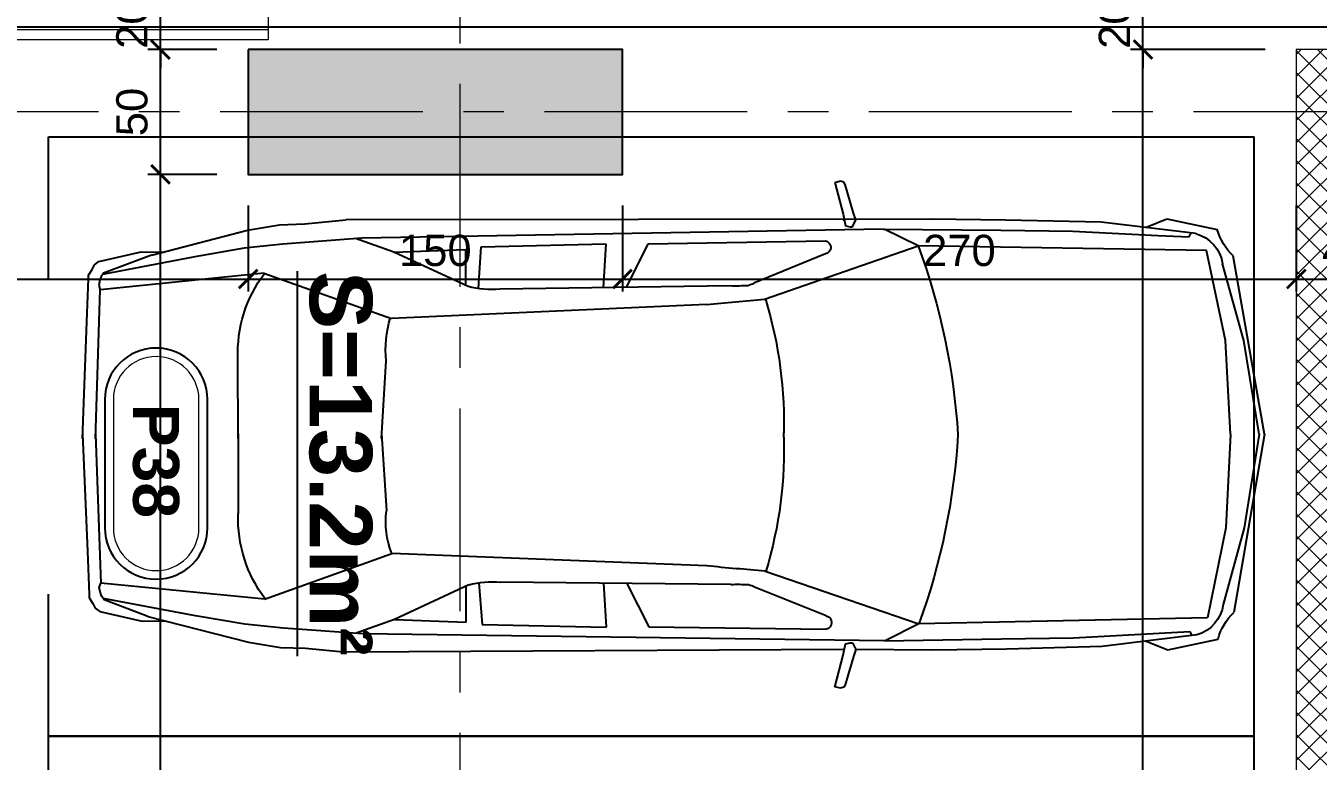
# Model space of a CAD drawing. Header units: centimetres. Extents: x 60496 to 66049, y -55119 to -48212.
# Drawn here: x 64484 to 65002, y -52342 to -52048 of the extents above; entities that cross this region are included whole.
import ezdxf
from ezdxf.enums import TextEntityAlignment as Align

# ---------------------------------------------------------------- set-up
doc = ezdxf.new("R2010")
doc.units = ezdxf.units.CM
doc.header["$LTSCALE"] = 50
doc.header["$MEASUREMENT"] = 0
doc.linetypes.add('AXES', pattern=[2, 1.25, -0.25, 0.25, -0.25])
doc.linetypes.add('CONTINU', pattern=[0])
doc.layers.get('0').update_dxf_attribs({"color": 8})
for name, color, linetype in [('AXES', 10, 'AXES'), ('BETON COUPE', 3, 'CONTINU'), ('BETON TRAME', 252, 'Continuous'), ('BORD', 5, 'Continuous'), ('COTE 50ème', 1, 'Continuous'), ('FINI', 251, 'Continuous'), ('PILIER', 7, 'Continuous'), ('TEXTE', 7, 'Continuous')]:
    doc.layers.add(name, color=color, linetype=linetype)
for name, color, linetype, lineweight in [('BETON HACHURE', 253, 'Continuous', 13), ('EXISTANT COUPE', 251, 'Continuous', 40), ('JOINT JEKTO', 150, 'AXES', 35), ('MACONNERIE COUPE', 7, 'Continuous', 30)]:
    doc.layers.add(name, color=color, linetype=linetype, lineweight=lineweight)
doc.layers.add('New_2D Drafting - General_Pen_No__4', color=252, linetype='Continuous', lineweight=13, true_color=0x696969)
doc.styles.add('BRMNAMES', font='swisseb.ttf', dxfattribs={"height": 20})
doc.styles.add('RS_TEXT_1.50', font='arial.ttf', dxfattribs={"height": 12.5})
doc.styles.add('RS_TXT_50', font='arial.ttf', dxfattribs={"height": 12.5})
doc.linetypes.add('Zigzag', pattern='A,0.0001,[3,PROEJKTI IDEOR - KEMA INVEST1.Shx,S=0.111993,R=0,X=0,Y=-0.035278],-0.2,[131,ltypeshp.shx,S=0.2,R=0,X=-0.2,Y=0],-0.4,[131,ltypeshp.shx,S=0.2,R=180,X=0.2,Y=0],-0.2', length=0.8001)
doc.dimstyles.new('RS_50CM_LINEAIRE', dxfattribs={"dimscale": 5, "dimtxt": 12.5, "dimasz": 1.5, "dimexe": 1, "dimexo": 2.5, "dimgap": 1, "dimtad": 1, "dimdec": 1, "dimrnd": 0.5, "dimdsep": 46, "dimtxsty": 'RS_TXT_50', "dimblk1": 'ARCHTICK', "dimblk2": 'ARCHTICK', "dimsah": 1, "dimcen": 2.5, "dimdle": 1, "dimclrt": 4, "dimadec": 0, "dimazin": 2, "dimtfac": 1, "dimtdec": 1, "dimtix": 1, "dimtmove": 2, "dimatfit": 3, "dimfxl": 1, "dimtolj": 1, "dimtzin": 0, "dimarcsym": 0})

# ---------------------------------------------------------------- blocks, each defined once
blk = doc.blocks.new('A$Ce9568e5d')
at = {"layer": 'AXES', "lineweight": 5, "ltscale": 1.3}
for p, q in [((2040, -4150), (2040, -1058.41)), ((3195, -1220), (-1985, -1220))]:
    blk.add_line(p, q, dxfattribs=at)
blk = doc.blocks.new('_ArchTick')
at = {"color": 0, "linetype": 'ByBlock', "const_width": 0.15}
blk.add_lwpolyline([(-0.5, -0.5), (0.5, 0.5)], dxfattribs=at)
blk = doc.blocks.new('*D1327')
at = {"layer": 'COTE 50ème', "color": 0, "lineweight": -2, "ltscale": 0.5, "transparency": 16777216}
for p, q in [((64537.82, -52802.36), (64537.82, -52102.36)), ((64560.45, -52107.36), (64532.82, -52107.36)), ((64560.45, -52797.36), (64532.82, -52797.36))]:
    blk.add_line(p, q, dxfattribs=at)
at = {"layer": 'Defpoints', "color": 0, "ltscale": 0.5, "transparency": 16777216}
for p in [(64537.82, -52107.36), (64572.95, -52107.36), (64572.95, -52797.36)]:
    blk.add_point(p, dxfattribs=at)
at = {"layer": 'COTE 50ème', "color": 0, "lineweight": -2, "ltscale": 0.5, "transparency": 16777216, "xscale": 7.5, "yscale": 7.5, "zscale": 7.5}
for p, rotation in [((64537.82, -52107.36), 90), ((64537.82, -52797.36), 270)]:
    blk.add_blockref('_ArchTick', p, dxfattribs=dict(at, rotation=rotation))
at = {"layer": 'COTE 50ème', "color": 4, "ltscale": 0.5, "transparency": 16777216, "insert": (64526.44, -52452.36), "char_height": 12.5, "attachment_point": 5, "rotation": 90, "style": 'RS_TXT_50'}
blk.add_mtext('\\A1;690', dxfattribs=at)
blk = doc.blocks.new('*D1328')
at = {"layer": 'COTE 50ème', "color": 0, "lineweight": -2, "ltscale": 0.5, "transparency": 16777216}
for p, q in [((64537.82, -52112.36), (64537.82, -52052.36)), ((64560.45, -52057.36), (64532.82, -52057.36)), ((64560.45, -52107.36), (64532.82, -52107.36))]:
    blk.add_line(p, q, dxfattribs=at)
at = {"layer": 'Defpoints', "color": 0, "ltscale": 0.5, "transparency": 16777216}
for p in [(64537.82, -52057.36), (64572.95, -52057.36), (64572.95, -52107.36)]:
    blk.add_point(p, dxfattribs=at)
at = {"layer": 'COTE 50ème', "color": 0, "lineweight": -2, "ltscale": 0.5, "transparency": 16777216, "xscale": 7.5, "yscale": 7.5, "zscale": 7.5}
for p, rotation in [((64537.82, -52057.36), 90), ((64537.82, -52107.36), 270)]:
    blk.add_blockref('_ArchTick', p, dxfattribs=dict(at, rotation=rotation))
at = {"layer": 'COTE 50ème', "color": 4, "ltscale": 0.5, "transparency": 16777216, "insert": (64526.44, -52082.36), "char_height": 12.5, "attachment_point": 5, "rotation": 90, "style": 'RS_TXT_50'}
blk.add_mtext('\\A1;50', dxfattribs=at)
blk = doc.blocks.new('*D1329')
at = {"layer": 'COTE 50ème', "color": 0, "lineweight": -2, "ltscale": 0.5, "transparency": 16777216}
for p, q in [((64537.82, -52037.36), (64537.82, -52029.86)), ((64560.45, -52037.36), (64532.82, -52037.36)), ((64537.82, -52057.36), (64537.82, -52037.36)), ((64560.45, -52057.36), (64532.82, -52057.36)), ((64537.82, -52057.36), (64537.82, -52064.86))]:
    blk.add_line(p, q, dxfattribs=at)
at = {"layer": 'Defpoints', "color": 0, "ltscale": 0.5, "transparency": 16777216}
for p in [(64537.82, -52037.36), (64572.95, -52037.36), (64572.95, -52057.36)]:
    blk.add_point(p, dxfattribs=at)
at = {"layer": 'COTE 50ème', "color": 0, "lineweight": -2, "ltscale": 0.5, "transparency": 16777216, "xscale": 7.5, "yscale": 7.5, "zscale": 7.5}
for p, rotation in [((64537.82, -52037.36), 270), ((64537.82, -52057.36), 90)]:
    blk.add_blockref('_ArchTick', p, dxfattribs=dict(at, rotation=rotation))
at = {"layer": 'COTE 50ème', "color": 4, "ltscale": 0.5, "transparency": 16777216, "insert": (64526.44, -52047.36), "char_height": 12.5, "attachment_point": 5, "rotation": 90, "style": 'RS_TXT_50'}
blk.add_mtext('\\A1;20', dxfattribs=at)
blk = doc.blocks.new('*D1343')
at = {"layer": 'COTE 50ème', "color": 0, "lineweight": -2, "ltscale": 0.5, "transparency": 16777216}
for p, q in [((64931.5, -53482.22), (64931.5, -52052.36)), ((64980.45, -52057.36), (64926.5, -52057.36)), ((64980.45, -53477.22), (64926.5, -53477.22))]:
    blk.add_line(p, q, dxfattribs=at)
at = {"layer": 'Defpoints', "color": 0, "ltscale": 0.5, "transparency": 16777216}
for p in [(64931.5, -52057.36), (64992.95, -52057.36), (64992.95, -53477.22)]:
    blk.add_point(p, dxfattribs=at)
at = {"layer": 'COTE 50ème', "color": 0, "lineweight": -2, "ltscale": 0.5, "transparency": 16777216, "xscale": 7.5, "yscale": 7.5, "zscale": 7.5}
for p, rotation in [((64931.5, -52057.36), 90), ((64931.5, -53477.22), 270)]:
    blk.add_blockref('_ArchTick', p, dxfattribs=dict(at, rotation=rotation))
at = {"layer": 'COTE 50ème', "color": 4, "ltscale": 0.5, "transparency": 16777216, "insert": (64920.12, -52767.29), "char_height": 12.5, "attachment_point": 5, "rotation": 90, "style": 'RS_TXT_50'}
blk.add_mtext('\\A1;1420', dxfattribs=at)
blk = doc.blocks.new('*D1344')
at = {"layer": 'COTE 50ème', "color": 0, "lineweight": -2, "ltscale": 0.5, "transparency": 16777216}
for p, q in [((64931.5, -52037.36), (64931.5, -52029.86)), ((64940.45, -52037.36), (64926.5, -52037.36)), ((64931.5, -52057.36), (64931.5, -52037.36)), ((64980.45, -52057.36), (64926.5, -52057.36)), ((64931.5, -52057.36), (64931.5, -52064.86))]:
    blk.add_line(p, q, dxfattribs=at)
at = {"layer": 'Defpoints', "color": 0, "ltscale": 0.5, "transparency": 16777216}
for p in [(64931.5, -52037.36), (64952.95, -52037.36), (64992.95, -52057.36)]:
    blk.add_point(p, dxfattribs=at)
at = {"layer": 'COTE 50ème', "color": 0, "lineweight": -2, "ltscale": 0.5, "transparency": 16777216, "xscale": 7.5, "yscale": 7.5, "zscale": 7.5}
for p, rotation in [((64931.5, -52037.36), 270), ((64931.5, -52057.36), 90)]:
    blk.add_blockref('_ArchTick', p, dxfattribs=dict(at, rotation=rotation))
at = {"layer": 'COTE 50ème', "color": 4, "ltscale": 0.5, "transparency": 16777216, "insert": (64920.12, -52047.36), "char_height": 12.5, "attachment_point": 5, "rotation": 90, "style": 'RS_TXT_50'}
blk.add_mtext('\\A1;20', dxfattribs=at)
blk = doc.blocks.new('*D1171')
at = {"layer": 'COTE 50ème', "color": 0, "lineweight": -2, "ltscale": 0.5, "transparency": 16777216}
for p, q in [((63907.95, -52119.86), (63907.95, -52154.27)), ((64572.95, -52119.86), (64572.95, -52154.27)), ((63902.95, -52149.27), (64577.95, -52149.27))]:
    blk.add_line(p, q, dxfattribs=at)
at = {"layer": 'Defpoints', "color": 0, "ltscale": 0.5, "transparency": 16777216}
for p in [(63907.95, -52107.36), (64572.95, -52107.36), (64572.95, -52149.27)]:
    blk.add_point(p, dxfattribs=at)
at = {"layer": 'COTE 50ème', "color": 0, "lineweight": -2, "ltscale": 0.5, "transparency": 16777216, "xscale": 7.5, "yscale": 7.5, "zscale": 7.5, "rotation": 180}
blk.add_blockref('_ArchTick', (63907.95, -52149.27), dxfattribs=at)
at = {"layer": 'COTE 50ème', "color": 0, "lineweight": -2, "ltscale": 0.5, "transparency": 16777216, "xscale": 7.5, "yscale": 7.5, "zscale": 7.5}
blk.add_blockref('_ArchTick', (64572.95, -52149.27), dxfattribs=at)
at = {"layer": 'COTE 50ème', "color": 4, "ltscale": 0.5, "transparency": 16777216, "insert": (64240.45, -52137.89), "char_height": 12.5, "attachment_point": 5, "style": 'RS_TXT_50'}
blk.add_mtext('\\A1;665', dxfattribs=at)
blk = doc.blocks.new('*D1172')
at = {"layer": 'COTE 50ème', "color": 0, "lineweight": -2, "ltscale": 0.5, "transparency": 16777216}
for p, q in [((64572.95, -52119.86), (64572.95, -52154.27)), ((64722.95, -52119.86), (64722.95, -52154.27)), ((64567.95, -52149.27), (64727.95, -52149.27))]:
    blk.add_line(p, q, dxfattribs=at)
at = {"layer": 'Defpoints', "color": 0, "ltscale": 0.5, "transparency": 16777216}
for p in [(64572.95, -52107.36), (64722.95, -52107.36), (64722.95, -52149.27)]:
    blk.add_point(p, dxfattribs=at)
at = {"layer": 'COTE 50ème', "color": 0, "lineweight": -2, "ltscale": 0.5, "transparency": 16777216, "xscale": 7.5, "yscale": 7.5, "zscale": 7.5, "rotation": 180}
blk.add_blockref('_ArchTick', (64572.95, -52149.27), dxfattribs=at)
at = {"layer": 'COTE 50ème', "color": 0, "lineweight": -2, "ltscale": 0.5, "transparency": 16777216, "xscale": 7.5, "yscale": 7.5, "zscale": 7.5}
blk.add_blockref('_ArchTick', (64722.95, -52149.27), dxfattribs=at)
at = {"layer": 'COTE 50ème', "color": 4, "ltscale": 0.5, "transparency": 16777216, "insert": (64647.95, -52137.89), "char_height": 12.5, "attachment_point": 5, "style": 'RS_TXT_50'}
blk.add_mtext('\\A1;150', dxfattribs=at)
blk = doc.blocks.new('*D1173')
at = {"layer": 'COTE 50ème', "color": 0, "lineweight": -2, "ltscale": 0.5, "transparency": 16777216}
for p, q in [((64722.95, -52119.86), (64722.95, -52154.27)), ((64992.95, -52119.86), (64992.95, -52154.27)), ((64717.95, -52149.27), (64997.95, -52149.27))]:
    blk.add_line(p, q, dxfattribs=at)
at = {"layer": 'Defpoints', "color": 0, "ltscale": 0.5, "transparency": 16777216}
for p in [(64722.95, -52107.36), (64992.95, -52107.36), (64992.95, -52149.27)]:
    blk.add_point(p, dxfattribs=at)
at = {"layer": 'COTE 50ème', "color": 0, "lineweight": -2, "ltscale": 0.5, "transparency": 16777216, "xscale": 7.5, "yscale": 7.5, "zscale": 7.5, "rotation": 180}
blk.add_blockref('_ArchTick', (64722.95, -52149.27), dxfattribs=at)
at = {"layer": 'COTE 50ème', "color": 0, "lineweight": -2, "ltscale": 0.5, "transparency": 16777216, "xscale": 7.5, "yscale": 7.5, "zscale": 7.5}
blk.add_blockref('_ArchTick', (64992.95, -52149.27), dxfattribs=at)
at = {"layer": 'COTE 50ème', "color": 4, "ltscale": 0.5, "transparency": 16777216, "insert": (64857.95, -52137.89), "char_height": 12.5, "attachment_point": 5, "style": 'RS_TXT_50'}
blk.add_mtext('\\A1;270', dxfattribs=at)
blk = doc.blocks.new('*D1174')
at = {"layer": 'COTE 50ème', "color": 0, "lineweight": -2, "ltscale": 0.5, "transparency": 16777216}
for p, q in [((64992.95, -52119.86), (64992.95, -52154.27)), ((65032.95, -52119.86), (65032.95, -52154.27)), ((64987.95, -52149.27), (65037.95, -52149.27))]:
    blk.add_line(p, q, dxfattribs=at)
at = {"layer": 'Defpoints', "color": 0, "ltscale": 0.5, "transparency": 16777216}
for p in [(64992.95, -52107.36), (65032.95, -52107.36), (65032.95, -52149.27)]:
    blk.add_point(p, dxfattribs=at)
at = {"layer": 'COTE 50ème', "color": 0, "lineweight": -2, "ltscale": 0.5, "transparency": 16777216, "xscale": 7.5, "yscale": 7.5, "zscale": 7.5, "rotation": 180}
blk.add_blockref('_ArchTick', (64992.95, -52149.27), dxfattribs=at)
at = {"layer": 'COTE 50ème', "color": 0, "lineweight": -2, "ltscale": 0.5, "transparency": 16777216, "xscale": 7.5, "yscale": 7.5, "zscale": 7.5}
blk.add_blockref('_ArchTick', (65032.95, -52149.27), dxfattribs=at)
at = {"layer": 'COTE 50ème', "color": 4, "ltscale": 0.5, "transparency": 16777216, "insert": (65012.95, -52137.89), "char_height": 12.5, "attachment_point": 5, "style": 'RS_TXT_50'}
blk.add_mtext('\\A1;40', dxfattribs=at)
blk = doc.blocks.new('PILIER')
at = {"color": 252}
blk.add_lwpolyline([(1.563, 1.2), (-1.437, 1.2, 1), (-1.437, -1.2), (1.563, -1.2, 1), (1.563, 1.2, -1)], format="xyb", dxfattribs=at)
at = {"color": 10, "lineweight": 20}
blk.add_lwpolyline([(1.563, 1), (-1.437, 1, 1), (-1.437, -1), (1.563, -1, 1)], format="xyb", close=True, dxfattribs=at)
at = {"color": 7, "style": 'BRMNAMES'}
blk.add_attdef('PILIER_TEXTE', text='', height=1.076, dxfattribs=at).set_placement((0, 0), align=Align.MIDDLE_CENTER)

msp = doc.modelspace()

# ---------------------------------------------------------------- hatches: boundary and pattern name
at = {"layer": 'BETON HACHURE', "transparency": 33554585}
h = msp.add_hatch(dxfattribs=at)
h.set_pattern_fill('ANSI37', color=256, scale=50, angle=270, style=0)
h.set_pattern_definition([(315, (-1160.4855, 19655.393), (4.4194174, 4.4194174), []), (45, (-1160.4855, 19655.393), (-4.4194174, 4.4194174), [])])
h.paths.add_polyline_path([(62772.95, -51847.22), (62797.95, -51847.22), (62797.95, -52172.22), (62772.95, -52172.22)], flags=0)
h.paths.add_polyline_path([(62772.95, -51847.22), (62797.95, -51847.22), (62797.95, -52172.22), (62772.95, -52172.22)], flags=0)
h.paths.add_polyline_path([(64952.95, -51987.36), (64952.95, -52037.36), (65032.95, -52037.36), (65032.95, -51987.36)], flags=0)
h.paths.add_polyline_path([(64572.95, -51987.36), (64572.95, -52037.36), (64652.95, -52037.36), (64652.95, -51987.36)], flags=0)
edge = h.paths.add_edge_path(flags=0)
edge.add_arc((64612.95, -50672.36), 40, 0, 360)
edge = h.paths.add_edge_path(flags=0)
edge.add_arc((64612.95, -49997.36), 40, 0, 360)
edge = h.paths.add_edge_path(flags=0)
edge.add_arc((64612.95, -51272.36), 40, 0, 360)
h.paths.add_polyline_path([(65692.87, -49527.22), (61269.11, -49527.22), (60879.82, -54263.92), (65445.45, -54713.51), (65692.87, -54713.51)])
edge = h.paths.add_edge_path(flags=0)
edge.add_arc((64612.95, -51272.36), 40, 0, 360)
h.paths.add_polyline_path([(63397.95, -49552.22), (63397.95, -49972.36), (63422.95, -49972.36), (63422.95, -49552.22), (64992.96, -49552.22), (64992.95, -51312.36), (65032.95, -51312.36), (65032.95, -49552.22), (65667.87, -49552.22), (65667.87, -53452.22), (65032.95, -53452.22), (65032.95, -52057.36), (64992.95, -52057.36), (64992.95, -53477.22), (65667.87, -53477.22), (65667.87, -54685.93), (65459.18, -54688.51), (64660.45, -54610.07), (64660.45, -54122.36), (64635.45, -54122.36), (64635.45, -54607.62), (63330.45, -54479.46), (63330.45, -54122.36), (63305.45, -54122.36), (63305.45, -54477.01), (62117.95, -54360.39), (62117.95, -54122.36), (62067.95, -54122.36), (62067.95, -54355.48), (60906.75, -54241.45), (61082.14, -52107.36), (61287.95, -52107.36), (61287.95, -52057.36), (61086.25, -52057.36), (61088.1, -52037.36), (61287.95, -52037.36), (61287.95, -51987.36), (61092.01, -51987.36), (61148.71, -51297.36), (61287.95, -51297.36), (61287.95, -51247.36), (61152.82, -51247.36), (61198.03, -50697.36), (61287.95, -50697.36), (61287.95, -50647.36), (61202.13, -50647.36), (61292.14, -49552.22), (62070.45, -49552.22), (62070.45, -49972.36), (62095.45, -49972.36), (62095.45, -49552.22)], flags=16)
h.paths.add_polyline_path([(64572.95, -51232.36), (64572.95, -51312.36), (64652.95, -51312.36), (64652.95, -51232.36)], flags=0)
at = {"layer": 'BETON TRAME', "transparency": 33554559}
h = msp.add_hatch(color=256, dxfattribs=at)
h.dxf.hatch_style = 1
h.paths.add_polyline_path([(63852.95, -52797.36), (63887.95, -52797.36), (63887.95, -53447.36), (63852.95, -53447.36), (63852.95, -53272.36), (63392.95, -53272.36), (63392.95, -53447.36), (63357.95, -53447.36), (63357.95, -52797.36), (63392.95, -52797.36), (63392.95, -53232.36), (63602.95, -53232.36), (63602.95, -52902.36), (63642.95, -52902.36), (63642.95, -53232.36), (63852.95, -53232.36)])
h.paths.add_polyline_path([(64722.95, -54122.36), (64722.95, -54072.36), (64572.95, -54072.36), (64572.95, -54122.36)])
h.paths.add_polyline_path([(64002.95, -54122.36), (64002.95, -54072.36), (63852.95, -54072.36), (63852.95, -54122.36)])
h.paths.add_polyline_path([(63392.95, -54122.36), (63392.95, -54072.36), (63242.95, -54072.36), (63242.95, -54122.36)])
h.paths.add_polyline_path([(62672.95, -54122.36), (62672.95, -54072.36), (62522.95, -54072.36), (62522.95, -54122.36)])
h.paths.add_polyline_path([(62672.95, -53447.36), (62672.95, -53397.36), (62522.95, -53397.36), (62522.95, -53447.36)])
h.paths.add_polyline_path([(64722.95, -53447.36), (64722.95, -53397.36), (64572.95, -53397.36), (64572.95, -53447.36)])
h.paths.add_polyline_path([(64722.95, -52847.36), (64722.95, -52797.36), (64572.95, -52797.36), (64572.95, -52847.36)])
h.paths.add_polyline_path([(62672.95, -52847.36), (62672.95, -52797.36), (62522.95, -52797.36), (62522.95, -52847.36)])
h.paths.add_polyline_path([(62672.95, -52107.36), (62672.95, -52057.36), (62522.95, -52057.36), (62522.95, -52107.36)])
h.paths.add_polyline_path([(64572.95, -52057.36), (64572.95, -52107.36), (64722.95, -52107.36), (64722.95, -52057.36)])
h.paths.add_polyline_path([(63907.95, -52107.36), (63907.95, -52057.36), (63782.95, -52057.36), (63782.95, -52107.36)])
h.paths.add_polyline_path([(63462.95, -52107.36), (63462.95, -52057.36), (63337.95, -52057.36), (63337.95, -52107.36)])
h.paths.add_polyline_path([(63487.95, -52057.36), (63462.95, -52057.36), (63462.95, -52562.36), (63487.95, -52562.36)])
h.paths.add_polyline_path([(63782.95, -52057.36), (63757.95, -52057.36), (63757.95, -52562.36), (63782.95, -52562.36)])
at = {"layer": 'New_2D Drafting - General_Pen_No__4', "linetype": 'Continuous', "lineweight": 0, "true_color": 0xc7c8ca, "transparency": 33554546}
h = msp.add_hatch(color=9, dxfattribs=at)
edge = h.paths.add_edge_path()
edge.add_line((64367.95, -51124.86), (64367.95, -50634.86))
edge.add_arc((63907.95, -50634.86), 460, 0, 90)
edge.add_line((63907.95, -50174.86), (62122.95, -50174.86))
edge.add_arc((62122.95, -50634.86), 460, 90, 180)
edge.add_line((61662.95, -50634.86), (61662.95, -53323.54))
edge.add_arc((62122.95, -53323.54), 460, 180, 266.9195)
edge.add_line((62098.23, -53782.88), (64199.36, -53895.95))
edge.add_line((64199.36, -53895.95), (64906.1, -53933.99))
edge.add_arc((64899.76, -54067.76), 133.92, 4.0359, 87.2889, ccw=False)
edge.add_line((65033.35, -54058.33), (65587.47, -54035.81))
edge.add_arc((64922.41, -54349.93), 735.52, 25.28163, 89.98749)
edge.add_line((64922.57, -53614.41), (64699.15, -53602.39))
edge.add_arc((64717.95, -53252.89), 350, 180, 266.9195, ccw=False)
edge.add_line((64367.95, -53252.89), (64367.95, -52144.86))
edge.add_arc((64717.95, -52144.86), 350, 90, 180, ccw=False)
edge.add_line((64717.95, -51794.86), (64722.95, -51794.86))
edge.add_arc((64722.95, -52144.86), 350, 6.1506, 90, ccw=False)
edge.add_line((65070.94, -52107.36), (65667.87, -52107.36))
edge.add_line((65667.87, -52107.36), (65667.87, -49527.22))
edge.add_line((65667.87, -49527.22), (65072.95, -49527.22))
edge.add_line((65072.95, -49527.22), (65072.95, -51124.86))
edge.add_arc((64722.95, -51124.86), 350, -90, 0, ccw=False)
edge.add_line((64722.95, -51474.86), (64717.95, -51474.86))
edge.add_arc((64717.95, -51124.86), 350, 180, 270, ccw=False)
edge = h.paths.add_edge_path(flags=16)
edge.add_arc((63697.95, -53198), 350, -93.0805, 0, ccw=False)
edge.add_line((63679.15, -53547.49), (62314.15, -53474.03))
edge.add_arc((62332.95, -53124.54), 350, 180, 266.9195, ccw=False)
edge.add_line((61982.95, -53124.54), (61982.95, -50844.86))
edge.add_arc((62332.95, -50844.86), 350, 90, 180, ccw=False)
edge.add_line((62332.95, -50494.86), (63697.95, -50494.86))
edge.add_arc((63697.95, -50844.86), 350, 0, 90, ccw=False)
edge.add_line((64047.95, -50844.86), (64047.95, -53198))

# ---------------------------------------------------------------- linework, layer by layer
at = {"layer": 'BETON COUPE', "lineweight": 5}
msp.add_lwpolyline([(65667.87, -49552.22), (65667.87, -53452.22), (65032.95, -53452.22), (65032.95, -52057.36), (64992.95, -52057.36), (64992.95, -53477.22), (65667.87, -53477.22), (65667.87, -54685.93), (65459.18, -54688.51), (64660.45, -54610.07), (64660.45, -54122.36), (64635.45, -54122.36), (64635.45, -54607.62), (63330.45, -54479.46), (63330.45, -54122.36), (63305.45, -54122.36), (63305.45, -54477.01), (62117.95, -54360.39)], dxfattribs=at)
at = {"layer": 'BETON COUPE'}
msp.add_lwpolyline([(64572.95, -52057.36), (64572.95, -52107.36), (64722.95, -52107.36), (64722.95, -52057.36)], close=True, dxfattribs=at)
at = {"layer": 'BORD'}
msp.add_lwpolyline([(65692.87, -52048.35), (61061.91, -52048.35), (60879.82, -54263.92), (65445.45, -54713.51), (65692.87, -54713.51)], close=True, dxfattribs=at)
at = {"layer": 'EXISTANT COUPE', "lineweight": 5}
msp.add_lwpolyline([(61662.95, -50634.86), (61662.95, -53323.54, 0.398553), (62098.23, -53782.88), (64199.36, -53895.95), (64906.1, -53933.99, -0.380129), (65033.35, -54058.33), (65587.47, -54035.81, 0.290081), (64922.57, -53614.41), (64699.15, -53602.39, -0.398553), (64367.95, -53252.89), (64367.95, -52144.86, -0.414214), (64717.95, -51794.86), (64722.95, -51794.86, -0.38311), (65070.94, -52107.36), (65627.87, -52107.36), (65627.87, -49527.22)], format="xyb", dxfattribs=at)
at = {"layer": 'FINI'}
for p, q in [((64492.95, -52149.2), (64492.95, -52092.36)), ((64492.95, -52092.36), (64976.11, -52092.36)), ((64976.11, -52332.36), (64976.11, -52092.36)), ((64808.06, -52110.57), (64811.4, -52123.34)), ((64810.34, -52110.09), (64808.08, -52110.68)), ((64811.71, -52110.53), (64810.34, -52110.09)), ((64812.18, -52111.44), (64811.71, -52110.53)), ((64813.13, -52114.63), (64812.18, -52111.44)), ((64815.5, -52122.83), (64813.13, -52114.63)), ((64816.45, -52125.57), (64815.5, -52122.83)), ((64572.76, -52129.67), (64585.59, -52127.52)), ((64585.59, -52127.52), (64595.65, -52127.17)), ((64595.65, -52127.17), (64612.13, -52125.52)), ((64846.7, -52125.33), (64612.13, -52125.52)), ((64811.89, -52125.66), (64811.38, -52125.66)), ((64811.4, -52123.34), (64812.36, -52127.9)), ((64812.36, -52127.9), (64814.19, -52128.34)), ((64814.19, -52128.34), (64815.11, -52128.33)), ((64815.11, -52128.33), (64816.45, -52125.57)), ((64876.41, -52125.65), (64846.7, -52125.33)), ((64914.81, -52126.52), (64876.41, -52125.65)), ((64952.71, -52131.05), (64914.81, -52126.52)), ((64932.48, -52128.63), (64941.09, -52125.17)), ((64941.09, -52125.17), (64961.25, -52129.37)), ((64534.24, -52139.77), (64572.76, -52129.67)), ((64618.45, -52132.91), (64586.87, -52135.31)), ((64631.36, -52138.54), (64615.94, -52133.1)), ((64827.45, -52129.23), (64618.45, -52132.91)), ((64827.45, -52129.23), (64874.54, -52129.75)), ((64841.39, -52135.98), (64827.83, -52129.24)), ((64874.54, -52129.75), (64903.34, -52130.06)), ((64903.34, -52130.06), (64937.62, -52131.8)), ((64937.62, -52131.8), (64949.96, -52132.39)), ((64949.96, -52132.39), (64950.76, -52130.82)), ((64513.18, -52142.28), (64530.14, -52138.35)), ((64530.14, -52138.35), (64539.27, -52138.45)), ((64571.31, -52136.97), (64551.61, -52140.41)), ((64586.87, -52135.31), (64571.31, -52136.97)), ((64631.36, -52138.54), (64660, -52137.42)), ((64661.09, -52152.27), (64631.36, -52138.54)), ((64660, -52137.42), (64660.03, -52151.65)), ((64665.2, -52153.12), (64666.36, -52136.35)), ((64666.36, -52136.35), (64716.22, -52135.18)), ((64716.22, -52135.18), (64715.22, -52152.74)), ((64724.5, -52152.62), (64733.19, -52135.15)), ((64733.19, -52135.15), (64804.26, -52133.94)), ((64779.91, -52157.33), (64841.39, -52135.98)), ((64957.03, -52137.87), (64841.39, -52135.98)), ((64964.53, -52173.92), (64957.03, -52137.87)), ((64510.4, -52145.45), (64511.34, -52143.63)), ((64511.34, -52143.63), (64513.18, -52142.28)), ((64551.61, -52140.41), (64514.6, -52147.4)), ((64534.24, -52139.77), (64514.96, -52146.87)), ((64804.27, -52139.24), (64775.65, -52150.97)), ((64971.95, -52173.9), (64963.4, -52143.16)), ((64980.21, -52211.38), (64967.64, -52139.97)), ((64508.36, -52166.38), (64508.99, -52149.09)), ((64508.99, -52149.09), (64509.01, -52147.72)), ((64509.01, -52147.72), (64510.4, -52145.45)), ((64514.03, -52148.23), (64513.56, -52149.6)), ((64579.41, -52146.92), (64513.64, -52153.63)), ((64514.96, -52146.87), (64514.03, -52148.23)), ((64579.27, -52146.93), (64630.35, -52165.06)), ((64511.83, -52213.33), (64513.64, -52153.63)), ((64513.56, -52149.6), (64513.08, -52151.88)), ((64513.08, -52151.88), (64513.64, -52153.63)), ((64766.11, -52152.05), (64673.82, -52153.3)), ((64756.58, -52159.5), (64630.35, -52165.06)), ((64506.54, -52213.34), (64508.36, -52166.38)), ((64966.63, -52211.41), (64964.53, -52173.92)), ((64978.11, -52211.39), (64971.95, -52173.9)), ((64568.92, -52213.21), (64568.86, -52181.1)), ((64626.44, -52213.11), (64628.26, -52182.04)), ((64568.92, -52211.25), (64568.98, -52243.36)), ((64626.44, -52211.12), (64628.39, -52242.18)), ((64506.53, -52211.38), (64508.55, -52258.34)), ((64511.83, -52211.37), (64513.88, -52271.06)), ((64966.63, -52211.41), (64964.68, -52248.91)), ((64980.21, -52211.38), (64967.94, -52282.85)), ((64978.11, -52211.39), (64972.11, -52248.9)), ((64964.68, -52248.91), (64957.33, -52284.99)), ((64972.11, -52248.9), (64963.69, -52279.68)), ((64508.55, -52258.34), (64509.25, -52275.62)), ((64579.54, -52277.49), (64630.54, -52259.15)), ((64756.79, -52264.19), (64630.54, -52259.15)), ((64780.14, -52266.27), (64841.71, -52287.36)), ((64513.33, -52272.82), (64513.88, -52271.06)), ((64513.82, -52275.09), (64513.33, -52272.82)), ((64579.68, -52277.5), (64513.88, -52271.06)), ((64661.33, -52271.82), (64631.66, -52285.67)), ((64660.3, -52286.67), (64660.27, -52272.31)), ((64665.44, -52270.95), (64666.67, -52287.72)), ((64766.36, -52271.6), (64674.06, -52270.73)), ((64716.53, -52288.67), (64715.46, -52271.12)), ((64724.74, -52271.21), (64733.51, -52288.64)), ((64804.57, -52284.25), (64775.91, -52272.64)), ((64492.95, -52332.36), (64492.95, -52275.52)), ((64509.25, -52275.62), (64509.27, -52276.99)), ((64509.27, -52276.99), (64510.68, -52279.26)), ((64514.3, -52276.46), (64513.82, -52275.09)), ((64515.23, -52277.82), (64514.3, -52276.46)), ((64551.91, -52284.13), (64514.87, -52277.29)), ((64532.71, -52284.41), (64515.23, -52277.82)), ((64510.68, -52279.26), (64511.62, -52281.07)), ((64511.62, -52281.07), (64513.47, -52282.42)), ((64513.47, -52282.42), (64530.45, -52286.28)), ((64530.45, -52286.28), (64539.44, -52286.14)), ((64532.71, -52284.41), (64573.1, -52294.78)), ((64571.62, -52287.49), (64551.91, -52284.13)), ((64587.19, -52289.08), (64571.62, -52287.49)), ((64631.66, -52285.67), (64616.27, -52291.17)), ((64631.66, -52285.67), (64660.3, -52286.67)), ((64666.67, -52287.72), (64716.53, -52288.67)), ((64733.51, -52288.64), (64804.58, -52289.55)), ((64841.71, -52287.36), (64828.18, -52294.16)), ((64957.33, -52284.99), (64841.71, -52287.36)), ((64618.78, -52291.35), (64587.19, -52289.08)), ((64827.79, -52294.16), (64618.78, -52291.35)), ((64827.79, -52294.16), (64874.88, -52293.46)), ((64874.88, -52293.46), (64903.68, -52293.02)), ((64903.68, -52293.02), (64937.95, -52291.14)), ((64953.05, -52291.83), (64915.16, -52296.51)), ((64937.95, -52291.14), (64950.28, -52290.5)), ((64941.45, -52297.76), (64961.59, -52293.47)), ((64950.28, -52290.5), (64951.1, -52292.07)), ((64573.1, -52294.78), (64585.94, -52296.88)), ((64585.94, -52296.88), (64596, -52297.18)), ((64596, -52297.18), (64612.49, -52298.76)), ((64811.38, -52297.61), (64612.49, -52298.76)), ((64811.89, -52297.61), (64811.38, -52297.61)), ((64811.4, -52299.94), (64812.36, -52295.37)), ((64812.36, -52295.37), (64814.19, -52294.94)), ((64814.19, -52294.94), (64815.11, -52294.95)), ((64815.11, -52294.95), (64816.45, -52297.71)), ((64816.45, -52297.71), (64815.5, -52300.44)), ((64847.05, -52297.99), (64816.45, -52297.66)), ((64876.77, -52297.54), (64847.05, -52297.99)), ((64915.16, -52296.51), (64876.77, -52297.54)), ((64932.82, -52294.33), (64941.45, -52297.76)), ((64808.06, -52312.7), (64811.4, -52299.94)), ((64815.5, -52300.44), (64813.13, -52308.64)), ((64813.13, -52308.64), (64812.18, -52311.83)), ((64810.34, -52313.18), (64808.08, -52312.6)), ((64811.71, -52312.74), (64810.34, -52313.18)), ((64812.18, -52311.83), (64811.71, -52312.74)), ((64976.11, -52332.36), (64492.95, -52332.36)), ((64492.95, -52389.2), (64492.95, -52332.36)), ((64492.95, -52332.36), (64976.11, -52332.36)), ((64976.11, -52572.36), (64976.11, -52332.36))]:
    msp.add_line(p, q, dxfattribs=at)
at = {"layer": 'FINI', "extrusion": (0, 0, -1)}
for centre, major_axis, ratio, start_param, end_param in [((64948.64, -52145.43), (14.94, 0.38), 1, -1.269219, -0.12741), ((64983.24, -52123.34), (22.79, 0.28), 1, 2.33652, 2.886122), ((64803.74, -52136.59), (-2.56, 0.88), 1, 1.435807, 4.182632), ((64654.86, -52219.82), (-30.21, 230.33), 0.871542, 1.314587, 1.649297), ((64622.18, -52179.03), (-53.36, 0.57), 1, -0.04965, 0.632628), ((64670.23, -52118.59), (-34.89, 0.83), 1, 4.585523, 4.953624), ((64768.6, -52071.93), (80.15, 0.77), 0.999999, 1.522288, 1.611465), ((64769.87, -52140.29), (-5.81, 10.66), 1, 3.144817, 3.358791), ((64869.55, -53247.7), (-232.64, 1069.03), 1, 0.110836, 0.132256), ((64617.84, -52206.89), (169.78, 1.6), 1, -0.287391, 0.04404), ((64672.19, -52177.69), (44.14, 0.78), 1, 3.06056, 3.452838), ((64617.86, -52217.38), (169.79, 0.75), 1, -0.03434, 0.297091), ((64654.83, -52204.29), (29.26, 230.45), 0.871538, 1.492296, 1.827005), ((64672.33, -52246.35), (44.24, 1.25), 0.85675, 2.830193, 3.284587), ((64622.32, -52245.22), (-53.36, 0.48), 1, -0.656582, 0.025696), ((64865.26, -51175.53), (-1092.99, 48.28), 1, -1.537057, -1.515637), ((64670.62, -52305.46), (34.89, 0.82), 1, 4.466762, 4.834863), ((64769.17, -52351.71), (80.13, 2.06), 1, 4.702988, 4.792166), ((64770.17, -52283.35), (-12.07, 1.35), 1, 1.736829, 1.950804), ((64948.91, -52277.47), (-14.94, 0.38), 1, 3.264527, 4.406336), ((64983.6, -52299.41), (-22.65, 2.55), 1, 0.151456, 0.701058), ((64804.05, -52286.9), (-2.56, 0.88), 1, 1.435807, 4.182632)]:
    msp.add_ellipse(centre, major_axis=major_axis, ratio=ratio, start_param=start_param, end_param=end_param, dxfattribs=at)
at = {"layer": 'JOINT JEKTO', "linetype": 'Zigzag', "lineweight": 5, "ltscale": 0.1}
msp.add_line((63895.95, -52049.35), (64580.95, -52049.35), dxfattribs=at)
at = {"layer": 'JOINT JEKTO', "linetype": 'ByBlock', "lineweight": 5, "ltscale": 0.1}
msp.add_lwpolyline([(63895.95, -52041.35), (64580.95, -52041.35), (64580.95, -52053.51), (63895.95, -52053.51)], close=True, dxfattribs=at)

# ---------------------------------------------------------------- block references
at = {"layer": 'MACONNERIE COUPE', "lineweight": 5, "ltscale": 0.5}
msp.add_blockref('A$Ce9568e5d', (62617.95, -50862.36), dxfattribs=at)
at = {"layer": 'PILIER', "xscale": 17.145, "yscale": 17.145, "zscale": 17.145, "rotation": 270}
msp.add_blockref('PILIER', (64536.09, -52222.13), dxfattribs=at).add_auto_attribs({'PILIER_TEXTE': 'P38'})

# ---------------------------------------------------------------- texts
at = {"layer": 'TEXTE', "insert": (64609.95, -52223.22), "char_height": 25, "width": 958.4363, "attachment_point": 5, "rotation": 270, "style": 'RS_TEXT_1.50'}
msp.add_mtext('{\\fArial|b1|i0|c0|p34;\\LS=13.2m²}', dxfattribs=at)

# ---------------------------------------------------------------- dimensions: what is measured, and where the dimension line sits
at = {"layer": 'COTE 50ème', "ltscale": 0.5}
for base, p1, p2, picture, middle in [((64537.82, -52037.36), (64572.95, -52057.36), (64572.95, -52037.36), '*D1329', (64526.44, -52047.36)), ((64931.5, -52037.36), (64992.95, -52057.36), (64952.95, -52037.36), '*D1344', (64920.12, -52047.36)), ((64537.82, -52057.36), (64572.95, -52107.36), (64572.95, -52057.36), '*D1328', (64526.44, -52082.36)), ((64931.5, -52057.36), (64992.95, -53477.22), (64992.95, -52057.36), '*D1343', (64920.12, -52767.29)), ((64537.82, -52107.36), (64572.95, -52797.36), (64572.95, -52107.36), '*D1327', (64526.44, -52452.36))]:
    dim = msp.add_linear_dim(base=base, p1=p1, p2=p2, angle=90, dimstyle='RS_50CM_LINEAIRE', dxfattribs=at)
    dim.commit()
    dim.dimension.update_dxf_attribs({"geometry": picture, "text_midpoint": middle})
for base, p1, p2, picture, middle in [((64572.95, -52149.27), (63907.95, -52107.36), (64572.95, -52107.36), '*D1171', (64240.45, -52137.89)), ((64722.95, -52149.27), (64572.95, -52107.36), (64722.95, -52107.36), '*D1172', (64647.95, -52137.89)), ((64992.95, -52149.27), (64722.95, -52107.36), (64992.95, -52107.36), '*D1173', (64857.95, -52137.89)), ((65032.95, -52149.27), (64992.95, -52107.36), (65032.95, -52107.36), '*D1174', (65012.95, -52137.89))]:
    dim = msp.add_linear_dim(base=base, p1=p1, p2=p2, dimstyle='RS_50CM_LINEAIRE', dxfattribs=at)
    dim.commit()
    dim.dimension.update_dxf_attribs({"geometry": picture, "text_midpoint": middle})

doc.saveas('drawing.dxf')
